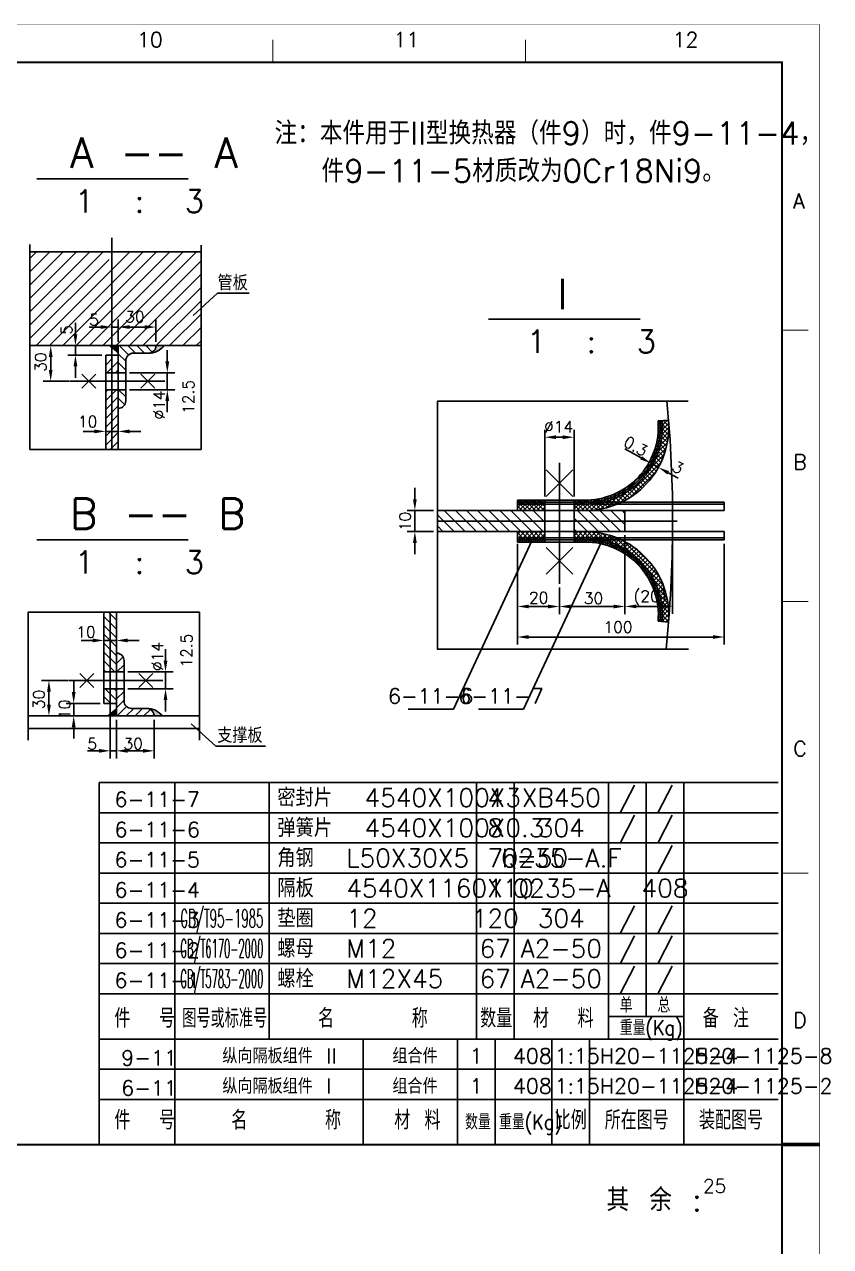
# Model space of a CAD drawing. Extents: x 49444 to 186345, y 41039 to 59803.
# Drawn here: x 117569 to 120775, y 52087 to 56948 of the extents above; entities that cross this region are included whole.
import ezdxf
from ezdxf.enums import TextEntityAlignment as Align

# ---------------------------------------------------------------- set-up
doc = ezdxf.new("R2010")
doc.units = 0
doc.header["$LTSCALE"] = 60
doc.header["$MEASUREMENT"] = 0
doc.header["$PDMODE"] = 3
doc.header["$PDSIZE"] = 0.001
doc.layers.get('0').update_dxf_attribs({"linetype": 'CONTINUOUS'})
doc.layers.get('DEFPOINTS').update_dxf_attribs({"linetype": 'CONTINUOUS'})
doc.styles.get("Standard").update_dxf_attribs({"font": 'txt.shx', "bigfont": 'hztxt.shx'})
doc.dimstyles.new('STANDARD$0', dxfattribs={"dimtxt": 3, "dimasz": 3, "dimexe": 2, "dimexo": 1, "dimgap": 0.5, "dimtad": 1, "dimdec": 0, "dimzin": 0, "dimdsep": 46, "dimtxsty": 'Standard', "dimcen": 1, "dimclrd": 256, "dimclre": 256, "dimclrt": 256, "dimadec": 0, "dimazin": 0, "dimtfac": 1.5, "dimtdec": 3, "dimtix": 1, "dimtmove": 0, "dimatfit": 2, "dimfxl": 0, "dimtolj": 1, "dimarcsym": 0})
pattern_1 = [(45, (58836.6314, 42618.2846), (-4.4194174, 4.4194174), [])]
pattern_2 = [(45, (65802.57, 45120.662), (-4.4194174, 4.4194174), [])]

# ---------------------------------------------------------------- blocks, each defined once
blk = doc.blocks.new('*D174')
at = {"lineweight": -2}
for p, q in [((118130.6, 54417.8), (118130.6, 54462.8)), ((117980.5, 54372.8), (118160.6, 54372.8)), ((118130.6, 54305.5), (118130.6, 54372.8)), ((117980.5, 54305.5), (118160.6, 54305.5)), ((118130.6, 54260.5), (118130.6, 54215.5))]:
    blk.add_line(p, q, dxfattribs=at)
for points in [[(118123.1, 54417.8), (118138.1, 54417.8), (118130.6, 54372.8)], [(118123.1, 54260.5), (118138.1, 54260.5), (118130.6, 54305.5)]]:
    blk.add_solid(points)
at = {"layer": 'DEFPOINTS', "color": 0}
for p in [(117965.5, 54372.8), (118130.6, 54372.8), (117965.5, 54305.5)]:
    blk.add_point(p, dxfattribs=at)
at = {"insert": (118098.1, 54433.8), "char_height": 45, "attachment_point": 5, "rotation": 90}
blk.add_mtext('\\A1;%%C14', dxfattribs=at)
blk = doc.blocks.new('*D173')
at = {"lineweight": -2}
for p, q in [((117840.5, 54497.9), (117795.5, 54497.9)), ((117885.5, 54512.9), (117885.5, 54527.9)), ((117885.5, 54497.9), (117935.5, 54497.9)), ((117935.5, 54526.1), (117935.5, 54467.9)), ((117980.5, 54497.9), (118025.5, 54497.9))]:
    blk.add_line(p, q, dxfattribs=at)
for points in [[(117840.5, 54505.4), (117840.5, 54490.4), (117885.5, 54497.9)], [(117980.5, 54505.4), (117980.5, 54490.4), (117935.5, 54497.9)]]:
    blk.add_solid(points)
at = {"layer": 'DEFPOINTS', "color": 0}
for p in [(117885.5, 54497.9), (117935.5, 54541.1), (117935.5, 54497.9)]:
    blk.add_point(p, dxfattribs=at)
at = {"insert": (117813.8, 54531.5), "char_height": 45, "attachment_point": 5}
blk.add_mtext('\\A1;10', dxfattribs=at)
blk = doc.blocks.new('*D172')
at = {"lineweight": -2}
for p, q in [((117935.5, 54182.5), (117935.5, 54028.8)), ((118085.5, 54182.5), (118085.5, 54028.8)), ((117980.5, 54058.8), (118040.5, 54058.8))]:
    blk.add_line(p, q, dxfattribs=at)
for points in [[(117980.5, 54066.3), (117980.5, 54051.3), (117935.5, 54058.8)], [(118040.5, 54066.3), (118040.5, 54051.3), (118085.5, 54058.8)]]:
    blk.add_solid(points)
at = {"layer": 'DEFPOINTS', "color": 0}
for p in [(117935.5, 54197.5), (118085.5, 54197.5), (118085.5, 54058.8)]:
    blk.add_point(p, dxfattribs=at)
at = {"insert": (118001.7, 54086.9), "char_height": 45, "attachment_point": 5}
blk.add_mtext('\\A1;30', dxfattribs=at)
blk = doc.blocks.new('*D171')
at = {"lineweight": -2}
for p, q in [((117765.3, 54292.5), (117765.3, 54337.5)), ((117870.5, 54247.5), (117735.3, 54247.5)), ((117765.3, 54247.5), (117765.3, 54197.5)), ((117870.5, 54197.5), (117735.3, 54197.5)), ((117765.3, 54152.5), (117765.3, 54107.5))]:
    blk.add_line(p, q, dxfattribs=at)
for points in [[(117757.8, 54292.5), (117772.8, 54292.5), (117765.3, 54247.5)], [(117757.8, 54152.5), (117772.8, 54152.5), (117765.3, 54197.5)]]:
    blk.add_solid(points)
at = {"layer": 'DEFPOINTS', "color": 0}
for p in [(117885.5, 54247.5), (117765.3, 54197.5), (117885.5, 54197.5)]:
    blk.add_point(p, dxfattribs=at)
at = {"insert": (117729.2, 54223.7), "char_height": 45, "attachment_point": 5, "rotation": 90}
blk.add_mtext('\\A1;10', dxfattribs=at)
blk = doc.blocks.new('*D170')
at = {"lineweight": -2}
for p, q in [((117742.1, 54339.2), (117636.9, 54339.2)), ((117666.9, 54294.2), (117666.9, 54242.5)), ((117742.1, 54197.5), (117636.9, 54197.5))]:
    blk.add_line(p, q, dxfattribs=at)
for points in [[(117659.4, 54294.2), (117674.4, 54294.2), (117666.9, 54339.2)], [(117659.4, 54242.5), (117674.4, 54242.5), (117666.9, 54197.5)]]:
    blk.add_solid(points)
at = {"layer": 'DEFPOINTS', "color": 0}
for p in [(117757.1, 54339.2), (117666.9, 54197.5), (117757.1, 54197.5)]:
    blk.add_point(p, dxfattribs=at)
at = {"insert": (117627, 54263.2), "char_height": 45, "attachment_point": 5, "rotation": 90}
blk.add_mtext('\\A1;30', dxfattribs=at)
blk = doc.blocks.new('*D169')
at = {"lineweight": -2}
for p, q in [((117910.5, 54320.8), (117910.5, 54028.8)), ((117935.5, 54137.1), (117935.5, 54028.8)), ((117865.5, 54058.8), (117820.5, 54058.8)), ((117935.5, 54058.8), (117910.5, 54058.8)), ((117980.5, 54058.8), (118025.5, 54058.8))]:
    blk.add_line(p, q, dxfattribs=at)
for points in [[(117865.5, 54066.3), (117865.5, 54051.3), (117910.5, 54058.8)], [(117980.5, 54066.3), (117980.5, 54051.3), (117935.5, 54058.8)]]:
    blk.add_solid(points)
at = {"layer": 'DEFPOINTS', "color": 0}
for p in [(117910.5, 54335.8), (117935.5, 54152.1), (117910.5, 54058.8)]:
    blk.add_point(p, dxfattribs=at)
at = {"insert": (117838.9, 54086.9), "char_height": 45, "attachment_point": 5}
blk.add_mtext('\\A1;5', dxfattribs=at)
blk = doc.blocks.new('*D180')
at = {"lineweight": -2}
for p, q in [((117917.5, 55728.7), (117917.5, 55774.5)), ((117942.5, 55731), (117942.5, 55774.5)), ((117872.5, 55744.5), (117827.5, 55744.5)), ((117942.5, 55744.5), (117917.5, 55744.5)), ((117987.5, 55744.5), (118032.5, 55744.5))]:
    blk.add_line(p, q, dxfattribs=at)
for points in [[(117872.5, 55752), (117872.5, 55737), (117917.5, 55744.5)], [(117987.5, 55752), (117987.5, 55737), (117942.5, 55744.5)]]:
    blk.add_solid(points)
at = {"layer": 'DEFPOINTS', "color": 0}
for p in [(117917.5, 55744.5), (117917.5, 55713.7), (117942.5, 55716)]:
    blk.add_point(p, dxfattribs=at)
at = {"insert": (117845.9, 55773.6), "char_height": 45, "attachment_point": 5}
blk.add_mtext('\\A1;5', dxfattribs=at)
blk = doc.blocks.new('*D184')
at = {"lineweight": -2}
for p, q in [((120147.3, 54957.7), (120147.3, 54603.3)), ((119957.8, 54648), (119957.8, 54663.3)), ((120002.8, 54633.3), (120102.3, 54633.3))]:
    blk.add_line(p, q, dxfattribs=at)
for points in [[(120002.8, 54640.8), (120002.8, 54625.8), (119957.8, 54633.3)], [(120102.3, 54640.8), (120102.3, 54625.8), (120147.3, 54633.3)]]:
    blk.add_solid(points)
at = {"layer": 'DEFPOINTS', "color": 0}
for p in [(120147.3, 54972.7), (119957.8, 54633), (120147.3, 54633.3)]:
    blk.add_point(p, dxfattribs=at)
at = {"insert": (120057.4, 54666.7), "char_height": 45, "attachment_point": 5}
blk.add_mtext('\\A1;(20)', dxfattribs=at)
blk = doc.blocks.new('*D186')
at = {"lineweight": -2}
for p, q in [((119638.5, 55071.1), (119638.5, 55336.2)), ((119755.1, 55071.1), (119755.1, 55336.2)), ((119683.5, 55306.2), (119710.1, 55306.2))]:
    blk.add_line(p, q, dxfattribs=at)
for points in [[(119683.5, 55313.7), (119683.5, 55298.7), (119638.5, 55306.2)], [(119710.1, 55313.7), (119710.1, 55298.7), (119755.1, 55306.2)]]:
    blk.add_solid(points)
at = {"layer": 'DEFPOINTS', "color": 0}
for p in [(119755.1, 55306.2), (119638.5, 55056.1), (119755.1, 55056.1)]:
    blk.add_point(p, dxfattribs=at)
at = {"insert": (119693.8, 55348.2), "char_height": 45, "attachment_point": 5}
blk.add_mtext('\\A1;%%c14', dxfattribs=at)
blk = doc.blocks.new('*D183')
at = {"lineweight": -2}
for p, q in [((120352.7, 54882.7), (120352.7, 54481.6)), ((119530.1, 54653.9), (119530.1, 54481.6)), ((119575.1, 54511.6), (120307.7, 54511.6))]:
    blk.add_line(p, q, dxfattribs=at)
for points in [[(119575.1, 54519.1), (119575.1, 54504.1), (119530.1, 54511.6)], [(120307.7, 54519.1), (120307.7, 54504.1), (120352.7, 54511.6)]]:
    blk.add_solid(points)
at = {"layer": 'DEFPOINTS', "color": 0}
for p in [(120352.7, 54897.7), (119530.1, 54668.9), (120352.7, 54511.6)]:
    blk.add_point(p, dxfattribs=at)
at = {"insert": (119930, 54551.1), "char_height": 45, "attachment_point": 5}
blk.add_mtext('\\A1;100', dxfattribs=at)
blk = doc.blocks.new('*D182')
at = {"lineweight": -2}
for p, q in [((119957.8, 54916.1), (119957.8, 54603)), ((119696.8, 54707.9), (119696.8, 54603)), ((119741.8, 54633), (119912.8, 54633))]:
    blk.add_line(p, q, dxfattribs=at)
for points in [[(119741.8, 54640.5), (119741.8, 54625.5), (119696.8, 54633)], [(119912.8, 54640.5), (119912.8, 54625.5), (119957.8, 54633)]]:
    blk.add_solid(points)
at = {"layer": 'DEFPOINTS', "color": 0}
for p in [(119957.8, 54931.1), (119696.8, 54722.9), (119957.8, 54633)]:
    blk.add_point(p, dxfattribs=at)
at = {"insert": (119832.5, 54665.7), "char_height": 45, "attachment_point": 5}
blk.add_mtext('\\A1;30', dxfattribs=at)
blk = doc.blocks.new('*D181')
at = {"lineweight": -2}
for p, q in [((119530.1, 54882.7), (119530.1, 54603)), ((119696.8, 54707.9), (119696.8, 54603)), ((119575.1, 54633), (119651.8, 54633))]:
    blk.add_line(p, q, dxfattribs=at)
for points in [[(119575.1, 54640.5), (119575.1, 54625.5), (119530.1, 54633)], [(119651.8, 54640.5), (119651.8, 54625.5), (119696.8, 54633)]]:
    blk.add_solid(points)
at = {"layer": 'DEFPOINTS', "color": 0}
for p in [(119530.1, 54897.7), (119696.8, 54722.9), (119696.8, 54633)]:
    blk.add_point(p, dxfattribs=at)
at = {"insert": (119614.4, 54667.7), "char_height": 45, "attachment_point": 5}
blk.add_mtext('\\A1;20', dxfattribs=at)
blk = doc.blocks.new('*D185')
at = {"lineweight": -2}
for p, q in [((119122.2, 55059.4), (119122.2, 55104.4)), ((119196.7, 55014.4), (119092.2, 55014.4)), ((119122.2, 54931.1), (119122.2, 55014.4)), ((119196.7, 54931.1), (119092.2, 54931.1)), ((119122.2, 54886.1), (119122.2, 54841.1))]:
    blk.add_line(p, q, dxfattribs=at)
for points in [[(119114.7, 55059.4), (119129.7, 55059.4), (119122.2, 55014.4)], [(119114.7, 54886.1), (119129.7, 54886.1), (119122.2, 54931.1)]]:
    blk.add_solid(points)
at = {"layer": 'DEFPOINTS', "color": 0}
for p in [(119122.2, 55014.4), (119211.7, 55014.4), (119211.7, 54931.1)]:
    blk.add_point(p, dxfattribs=at)
at = {"insert": (119083.4, 54971.2), "char_height": 45, "attachment_point": 5, "rotation": 90}
blk.add_mtext('\\A1;10', dxfattribs=at)
blk = doc.blocks.new('*D179')
at = {"lineweight": -2}
for p, q in [((117749.1, 55670.7), (117643.9, 55670.7)), ((117673.9, 55574), (117673.9, 55625.7)), ((117749.1, 55529), (117643.9, 55529))]:
    blk.add_line(p, q, dxfattribs=at)
for points in [[(117666.4, 55625.7), (117681.4, 55625.7), (117673.9, 55670.7)], [(117666.4, 55574), (117681.4, 55574), (117673.9, 55529)]]:
    blk.add_solid(points)
at = {"layer": 'DEFPOINTS', "color": 0}
for p in [(117673.9, 55670.7), (117764.1, 55670.7), (117764.1, 55529)]:
    blk.add_point(p, dxfattribs=at)
at = {"insert": (117634, 55604.9), "char_height": 45, "attachment_point": 5, "rotation": 90}
blk.add_mtext('\\A1;30', dxfattribs=at)
blk = doc.blocks.new('*D178')
at = {"lineweight": -2}
for p, q in [((117772.3, 55715.7), (117772.3, 55760.7)), ((117877.5, 55670.7), (117742.3, 55670.7)), ((117772.3, 55633), (117772.3, 55670.7)), ((117877.5, 55633), (117742.3, 55633)), ((117772.3, 55588), (117772.3, 55543))]:
    blk.add_line(p, q, dxfattribs=at)
for points in [[(117764.8, 55715.7), (117779.8, 55715.7), (117772.3, 55670.7)], [(117764.8, 55588), (117779.8, 55588), (117772.3, 55633)]]:
    blk.add_solid(points)
at = {"layer": 'DEFPOINTS', "color": 0}
for p in [(117772.3, 55670.7), (117892.5, 55670.7), (117892.5, 55633)]:
    blk.add_point(p, dxfattribs=at)
at = {"insert": (117736.2, 55733.4), "char_height": 45, "attachment_point": 5, "rotation": 90}
blk.add_mtext('\\A1;5', dxfattribs=at)
blk = doc.blocks.new('*D177')
at = {"lineweight": -2}
for p, q in [((117942.5, 55685.7), (117942.5, 55774.5)), ((118092.5, 55685.7), (118092.5, 55774.5)), ((117987.5, 55744.5), (118047.5, 55744.5))]:
    blk.add_line(p, q, dxfattribs=at)
for points in [[(117987.5, 55752), (117987.5, 55737), (117942.5, 55744.5)], [(118047.5, 55752), (118047.5, 55737), (118092.5, 55744.5)]]:
    blk.add_solid(points)
at = {"layer": 'DEFPOINTS', "color": 0}
for p in [(118092.5, 55744.5), (117942.5, 55670.7), (118092.5, 55670.7)]:
    blk.add_point(p, dxfattribs=at)
at = {"insert": (118008.7, 55785.2), "char_height": 45, "attachment_point": 5}
blk.add_mtext('\\A1;30', dxfattribs=at)
blk = doc.blocks.new('*D176')
at = {"lineweight": -2}
for p, q in [((117847.5, 55329.4), (117802.5, 55329.4)), ((117892.5, 55344.4), (117892.5, 55359.4)), ((117892.5, 55329.4), (117942.5, 55329.4)), ((117942.5, 55344.4), (117942.5, 55359.4)), ((117987.5, 55329.4), (118032.5, 55329.4))]:
    blk.add_line(p, q, dxfattribs=at)
for points in [[(117847.5, 55336.9), (117847.5, 55321.9), (117892.5, 55329.4)], [(117987.5, 55336.9), (117987.5, 55321.9), (117942.5, 55329.4)]]:
    blk.add_solid(points)
at = {"layer": 'DEFPOINTS', "color": 0}
for p in [(117892.5, 55329.4), (117942.5, 55329.4), (117942.5, 55329.4)]:
    blk.add_point(p, dxfattribs=at)
at = {"insert": (117820.8, 55368.3), "char_height": 45, "attachment_point": 5}
blk.add_mtext('\\A1;10', dxfattribs=at)
blk = doc.blocks.new('*D175')
at = {"lineweight": -2}
for p, q in [((118137.6, 55607.7), (118137.6, 55652.7)), ((117987.5, 55562.7), (118167.6, 55562.7)), ((118137.6, 55562.7), (118137.6, 55495.3)), ((117987.5, 55495.3), (118167.6, 55495.3)), ((118137.6, 55450.3), (118137.6, 55405.3))]:
    blk.add_line(p, q, dxfattribs=at)
for points in [[(118130.1, 55607.7), (118145.1, 55607.7), (118137.6, 55562.7)], [(118130.1, 55450.3), (118145.1, 55450.3), (118137.6, 55495.3)]]:
    blk.add_solid(points)
at = {"layer": 'DEFPOINTS', "color": 0}
for p in [(117972.5, 55562.7), (117972.5, 55495.3), (118137.6, 55495.3)]:
    blk.add_point(p, dxfattribs=at)
at = {"insert": (118105.1, 55434.4), "char_height": 45, "attachment_point": 5, "rotation": 90}
blk.add_mtext('\\A1;%%C14', dxfattribs=at)

msp = doc.modelspace()

# ---------------------------------------------------------------- hatches: boundary and pattern name
h = msp.add_hatch()
h.set_pattern_fill('ANSI31', color=256, scale=300, style=0)
h.set_pattern_definition([(45, (58666.834, 43496.24), (-26.516504, 26.516504), [])])
h.paths.add_polyline_path([(118272.095692, 56043.106254), (117947.501325, 56043.106254), (117947.501325, 56013.106254), (117917.501325, 56013.106254), (117917.501325, 55670.673277), (118272.095692, 55670.673277)])
h.paths.add_polyline_path([(117917.501325, 56013.106254), (117887.501325, 56013.106254), (117887.501325, 56043.106254), (117591.53869, 56043.106254), (117591.53869, 55670.673277), (117917.501325, 55670.673277)])
h.paths.add_polyline_path([(117978.311384, 55822.314148), (118039.061384, 55822.314148), (118039.061384, 55748.064148), (117978.311384, 55748.064148)], flags=24)
h.paths.add_polyline_path([(117699.063245, 55714.241404), (117699.063245, 55752.491404), (117773.313245, 55752.491404), (117773.313245, 55714.241404)], flags=24)
h.paths.add_polyline_path([(117826.807631, 55810.72626), (117865.057631, 55810.72626), (117865.057631, 55736.47626), (117826.807631, 55736.47626)], flags=24)
h = msp.add_hatch()
h.set_pattern_fill('ANSI31', color=256, scale=200, angle=90, style=0)
h.set_pattern_definition([(135, (58666.834, 43496.238), (-17.67767, -17.67767), [])])
h.paths.add_polyline_path([(118002.501325, 55640.673277), (118062.501325, 55640.673277, 0.4142135624), (118092.501325, 55670.673277), (117942.501325, 55670.673277), (117942.501325, 55562.678656), (117972.501325, 55562.678656), (117972.501325, 55610.673277, -0.4142135624)])
h.paths.add_polyline_path([(117972.501325, 55495.300875), (117942.501325, 55495.300875), (117942.501325, 55420.673277, 0.4142135624), (117972.501325, 55450.673277)])
for points in [[(118124.432929, 55670.673277), (118092.501325, 55670.673277, -0.4142135624), (118062.501325, 55640.673277, 0.2473671829)], [(118117.440601, 54197.472726), (118085.508997, 54197.472726, 0.4142135624), (118055.508997, 54227.472726, -0.2473671829)]]:
    msp.add_hatch(color=256).paths.add_polyline_path(points)
h = msp.add_hatch()
h.set_pattern_fill('ANSI31', color=256, scale=200, style=0)
h.set_pattern_definition([(45, (58666.834, 43496.238), (-17.67767, 17.67767), [])])
h.paths.add_polyline_path([(117917.501325, 55620.673277), (117892.501325, 55620.673277), (117892.501325, 55562.678656), (117917.501325, 55562.678656)])
h.paths.add_polyline_path([(117942.501325, 55620.673277), (117917.501325, 55620.673277), (117917.501325, 55562.678656), (117942.501325, 55562.678656)])
h.paths.add_polyline_path([(117892.501325, 55257.594445), (117917.501325, 55257.594445), (117917.501325, 55495.300875), (117892.501325, 55495.300875)])
h.paths.add_polyline_path([(117942.501325, 55495.300875), (117917.501325, 55495.300875), (117917.501325, 55257.594445), (117942.501325, 55257.594445)])
h = msp.add_hatch()
h.set_pattern_fill('ANSI37', color=256, scale=100, angle=90, style=0)
h.set_pattern_definition([(135, (65802.57, 45120.662), (-8.8388348, -8.8388348), []), (225, (65802.57, 45120.662), (8.8388348, -8.8388348), [])])
h.paths.add_polyline_path([(119638.469048, 55039.383812), (119530.132754, 55039.383812), (119530.132754, 55014.383812), (119638.469048, 55014.383812)])
h.paths.add_polyline_path([(119944.209323, 55047.717145), (119870.112722, 55047.717145, -0.0583215217), (119798.912691, 55039.383812), (119755.135714, 55039.383812), (119755.135714, 55014.383812), (119798.912691, 55014.383812, 0.1132370115)])
h.paths.add_polyline_path([(120090.61886, 55186.414256), (120070.291356, 55197.654626, -0.41505531), (120067.8791, 55196.963984, -0.2097242827), (119870.112722, 55047.717145), (119944.209323, 55047.717145, 0.1548844527)])
h.paths.add_polyline_path([(119638.469048, 54931.050479), (119530.132754, 54931.050479), (119530.132754, 54906.050479), (119638.469048, 54906.050479)])
h.paths.add_polyline_path([(119798.912691, 54931.050479), (119790.933944, 54931.050479), (119755.135714, 54931.050479), (119755.135714, 54906.050479), (119798.912691, 54906.050479, -0.0583215217), (119870.112722, 54897.717145), (119944.209323, 54897.717145, 0.1132370115)])
h.paths.add_polyline_path([(119944.209323, 54897.717145), (119870.112722, 54897.717145, -0.3701985159), (120106.248916, 54572.940359), (120131.16807, 54570.931431, 0.3093947032)])
h.paths.add_polyline_path([(120131.16812, 55374.502235), (120131.16812, 55374.502239), (120131.16812, 55374.502235), (120131.16812, 55374.50223), (120131.168095, 55374.502545), (120131.168095, 55374.502548), (120131.168095, 55374.502551), (120131.168094, 55374.502553), (120131.16807, 55374.502859), (120106.248916, 55372.493931, -0.1459771946), (120069.593786, 55200.064888, -0.2736798104), (120070.51261, 55198.511973, -0.1269544562), (120070.291356, 55197.654626), (120090.61886, 55186.414256, 0.1474441597)])
h = msp.add_hatch()
h.set_pattern_fill('ANSI31', color=256, scale=50, style=0)
h.set_pattern_definition(pattern_1)
h.paths.add_polyline_path([(119792.824818, 55056.114021), (119755.135714, 55056.104904), (119755.135714, 55047.750357), (119803.835982, 55047.757546, 0.4330949619), (120097.942532, 55371.824288), (120089.636147, 55371.154645, -0.4442100809)])
h.paths.add_polyline_path([(119530.132754, 55056.050479), (119530.132754, 55047.717145), (119638.469048, 55047.733136), (119638.469048, 55056.076684)])
h = msp.add_hatch()
h.set_pattern_fill('ANSI31', color=256, scale=50, style=0)
h.set_pattern_definition(pattern_2)
h.paths.add_polyline_path([(120106.248916, 55372.493931), (120097.942532, 55371.824288, -0.1474446401), (120061.448243, 55202.544545), (120067.190439, 55199.36932, -0.4133723154), (120069.593786, 55200.064888, 0.1459771946)])
h = msp.add_hatch()
h.set_pattern_fill('ANSI31', color=256, scale=50, style=0)
h.set_pattern_definition(pattern_2)
h.paths.add_polyline_path([(119638.469048, 55047.717145), (119530.132754, 55047.717145), (119530.132754, 55039.383812), (119638.469048, 55039.383812)])
h.paths.add_polyline_path([(120067.8791, 55196.963984, -0.2721362941), (120066.969185, 55198.511973, -0.1269544562), (120067.190439, 55199.36932), (120061.448243, 55202.544545, -0.272907901), (119798.912691, 55047.717145), (119755.135714, 55047.717145), (119755.135714, 55039.383812), (119798.912691, 55039.383812, 0.2713649888)])
h.paths.add_polyline_path([(119638.469048, 54906.050479), (119530.132754, 54906.050479), (119530.132754, 54897.717145), (119638.469048, 54897.717145)])
h = msp.add_hatch()
h.set_pattern_fill('ANSI31', color=256, scale=250, angle=90, style=0)
h.set_pattern_definition([(135, (65802.57, 45120.662), (-22.097087, -22.097087), [])])
h.paths.add_polyline_path([(119638.469048, 54972.717145), (119638.469048, 55014.383812), (119211.672648, 55014.383812), (119211.672648, 54972.717145)])
h.paths.add_polyline_path([(119211.672648, 54972.717145), (119211.672648, 54931.050479), (119638.469048, 54931.050479), (119638.469048, 54972.717145)])
h.paths.add_polyline_path([(119957.846237, 54972.717145), (119957.846237, 55014.383812), (119831.974101, 55014.383812), (119755.135714, 55014.383812), (119755.135714, 54972.717145)])
h.paths.add_polyline_path([(119957.846237, 54931.050479), (119957.846237, 54972.717145), (119755.135714, 54972.717145), (119755.135714, 54931.050479), (119811.825561, 54931.050479)])
h = msp.add_hatch()
h.set_pattern_fill('ANSI31', color=256, scale=50, style=0)
h.set_pattern_definition(pattern_1)
h.paths.add_polyline_path([(119638.469048, 54897.717145), (119530.132754, 54897.717145), (119530.132754, 54889.383812), (119638.469048, 54889.383812)])
h.paths.add_polyline_path([(119798.912691, 54897.717145), (119755.135714, 54897.717145), (119755.135714, 54889.383812), (119798.912691, 54889.383812, -0.0540848281), (119861.46062, 54882.598175), (119865.06384, 54890.332978, 0.0556400564)])
h = msp.add_hatch()
h.set_pattern_fill('ANSI31', color=256, scale=50, style=0)
h.set_pattern_definition(pattern_2)
h.paths.add_polyline_path([(119798.912691, 54906.050479), (119755.135714, 54906.050479), (119755.135714, 54897.717145), (119798.912691, 54897.717145, -0.4379761802), (120097.942532, 54573.610002), (120106.248916, 54572.940359, 0.4379761802)])
h.paths.add_polyline_path([(120009.717605, 54703.84176), (120105.117605, 54703.84176), (120105.117605, 54629.59176), (120009.717605, 54629.59176)], flags=25)
h = msp.add_hatch()
h.set_pattern_fill('ANSI31', color=256, scale=50, style=0)
h.set_pattern_definition(pattern_1)
h.paths.add_polyline_path([(119865.06384, 54890.332978), (119861.46062, 54882.598175, -0.3750082078), (120089.636147, 54574.279645), (120097.942532, 54573.610002, 0.373240616)])
h.paths.add_polyline_path([(120009.717605, 54703.84176), (120105.117605, 54703.84176), (120105.117605, 54629.59176), (120009.717605, 54629.59176)], flags=9)
h = msp.add_hatch()
h.set_pattern_fill('ANSI31', color=256, scale=200, style=0)
h.set_pattern_definition([(315, (58659.842, 66371.908), (-17.67767, -17.67767), [])])
h.paths.add_polyline_path([(117910.508997, 54305.467347), (117885.508997, 54305.467347), (117885.508997, 54247.472726), (117910.508997, 54247.472726)])
h.paths.add_polyline_path([(117935.508997, 54305.467347), (117910.508997, 54305.467347), (117910.508997, 54247.472726), (117935.508997, 54247.472726)])
h.paths.add_polyline_path([(117885.508997, 54372.845128), (117910.508997, 54372.845128), (117910.508997, 54610.551558), (117885.508997, 54610.551558)])
h.paths.add_polyline_path([(117935.508997, 54610.551558), (117910.508997, 54610.551558), (117910.508997, 54372.845128), (117935.508997, 54372.845128)])
h = msp.add_hatch()
h.set_pattern_fill('ANSI31', color=256, scale=200, angle=90, style=0)
h.set_pattern_definition([(225, (58659.842, 66371.908), (-17.67767, 17.67767), [])])
h.paths.add_polyline_path([(117965.508997, 54257.472726), (117965.508997, 54305.467347), (117935.508997, 54305.467347), (117935.508997, 54197.472726), (118085.508997, 54197.472726, 0.4142135624), (118055.508997, 54227.472726), (117995.508997, 54227.472726, -0.4142135624)])
h.paths.add_polyline_path([(117965.508997, 54417.472726, 0.4142135624), (117935.508997, 54447.472726), (117935.508997, 54372.845128), (117965.508997, 54372.845128)])

# ---------------------------------------------------------------- linework, layer by layer
for p, q in [((117618.402776, 56333.915878), (118220.429186, 56333.915878)), ((117917.501325, 55257.594445), (117917.501325, 56099.010467)), ((117591.53869, 56043.106254), (117947.501325, 56043.106254)), ((117947.501325, 56043.106254), (118272.095692, 56043.106254)), ((119415.657363, 55775.907249), (120017.683773, 55775.907249)), ((117591.53869, 55670.673277), (118272.095692, 55670.673277)), ((117942.501325, 55670.673277), (118092.501325, 55670.673277)), ((117942.501325, 55670.673277), (117942.501325, 55257.594445)), ((118092.501325, 55670.673277), (118092.501325, 55670.673277)), ((117942.501325, 55632.981059), (117892.501325, 55632.981059)), ((117892.501325, 55257.594445), (117892.501325, 55632.981059)), ((118002.501325, 55640.673277), (118062.501325, 55640.673277)), ((117972.501325, 55450.673277), (117972.501325, 55610.673277)), ((117751.263453, 55528.989765), (118127.311885, 55528.989765)), ((117852.717052, 55556.832095), (117797.032393, 55501.147436)), ((117797.032393, 55556.832095), (117852.717052, 55501.147436)), ((117892.501325, 55562.678656), (117972.501325, 55562.678656)), ((118031.9894, 55556.832095), (118087.674059, 55501.147436)), ((118087.674059, 55556.832095), (118031.9894, 55501.147436)), ((117892.501325, 55495.300875), (117972.501325, 55495.300875)), ((117942.501325, 55420.673277), (117942.501325, 55420.673277)), ((120089.636147, 55371.154645), (120131.16807, 55374.502859)), ((120022.067911, 55224.320435), (119957.040408, 55260.132128)), ((119749.83539, 55176.516518), (119643.769373, 55070.450501)), ((119643.769373, 55176.516518), (119749.83539, 55070.450501)), ((119696.802381, 55204.313228), (119696.802381, 54722.87781)), ((120061.448243, 55202.544545), (120090.61886, 55186.414256)), ((120129.999193, 55164.638366), (120169.379526, 55142.862476)), ((119530.132754, 55056.050479), (119805.141634, 55056.117)), ((119530.132754, 55014.383812), (119530.132754, 55056.050479)), ((119530.132754, 55047.717145), (119803.835982, 55047.757546)), ((119530.132754, 55039.383812), (119804.528742, 55039.383812)), ((119638.469048, 55056.050479), (119638.469048, 54889.383812)), ((119755.135714, 55056.050479), (119755.135714, 54889.383812)), ((119813.840984, 55047.717145), (120352.672235, 55047.717145)), ((119829.345599, 55039.383812), (120352.672235, 55039.383812)), ((120352.672235, 55014.383812), (120352.672235, 55047.717145)), ((119211.672648, 55014.383812), (119957.846237, 55014.383812)), ((119831.974101, 55014.383812), (120352.672235, 55014.383812)), ((119957.846237, 55014.383812), (119957.846237, 54931.050479)), ((120165.764367, 54972.717145), (119211.672648, 54972.717145)), ((117618.402776, 54897.603177), (118220.429186, 54897.603177)), ((119211.672648, 54931.050479), (119811.825561, 54931.050479)), ((119587.922602, 54894.067257), (119275.205592, 54224.006027)), ((119530.132754, 54931.050479), (119530.132754, 54889.383812)), ((119530.132754, 54906.050479), (119804.528742, 54906.050479)), ((119530.132754, 54897.717145), (119811.272212, 54897.717145)), ((119530.132754, 54889.383812), (119811.272212, 54889.383812)), ((119874.012758, 54909.543056), (119554.658783, 54224.006027)), ((119790.933944, 54931.050479), (119957.846237, 54931.050479)), ((119790.933944, 54931.050479), (120352.672235, 54931.050479)), ((119813.840984, 54897.717145), (120352.672235, 54897.717145)), ((119829.345599, 54906.050479), (120352.672235, 54906.050479)), ((120352.672235, 54931.050479), (120352.672235, 54897.717145)), ((119643.769373, 54866.98322), (119749.83539, 54760.917203)), ((119749.83539, 54866.98322), (119643.769373, 54760.917203)), ((117885.508997, 54610.551558), (117885.508997, 54247.472726)), ((117910.508997, 54610.551558), (117910.508997, 54103.753576)), ((117935.508997, 54197.472726), (117935.508997, 54610.551558)), ((120089.636147, 54574.279645), (120131.16807, 54570.931431)), ((117935.508997, 54447.472726), (117935.508997, 54447.472726)), ((117965.508997, 54417.472726), (117965.508997, 54257.472726)), ((117790.040065, 54311.313908), (117845.724724, 54366.998567)), ((117845.724724, 54311.313908), (117790.040065, 54366.998567)), ((117885.508997, 54372.845128), (117965.508997, 54372.845128)), ((118080.681731, 54311.313908), (118024.997072, 54366.998567)), ((118024.997072, 54311.313908), (118080.681731, 54366.998567)), ((117744.271125, 54339.156238), (118120.319557, 54339.156238)), ((117885.508997, 54305.467347), (117965.508997, 54305.467347)), ((117935.508997, 54247.472726), (117885.508997, 54247.472726)), ((117995.508997, 54227.472726), (118055.508997, 54227.472726)), ((119275.205592, 54224.006027), (119095.205592, 54224.006027)), ((119554.658783, 54224.006027), (119374.658783, 54224.006027)), ((117584.546362, 54197.472726), (118265.103364, 54197.472726)), ((117935.508997, 54197.472726), (118085.508997, 54197.472726)), ((118085.508997, 54197.472726), (118085.508997, 54197.472726)), ((117584.546362, 54147.472726), (118265.103364, 54147.472726)), ((119892.114363, 53002.459655), (120192.114363, 53002.459655)), ((111507.114363, 52492.459655), (120582.114372, 52492.459655))]:
    msp.add_line(p, q)
at = {"linetype": 'Continuous'}
for p, q in [((120567.114357, 53932.459662), (117867.114357, 53932.459662)), ((120567.114357, 53812.459662), (117867.114357, 53812.459662)), ((120567.114357, 53692.459662), (117867.114357, 53692.459662)), ((120567.114363, 53572.459655), (117867.114363, 53572.459655)), ((120567.114363, 53452.459655), (117867.114363, 53452.459655)), ((120567.114363, 53332.459655), (117867.114363, 53332.459655)), ((120567.114363, 53212.459655), (117867.114363, 53212.459655))]:
    msp.add_line(p, q, dxfattribs=at)
at = {"const_width": 1.5}
msp.add_lwpolyline([(108117.114376, 48037.459655), (120732.114376, 48037.459655), (120732.114376, 56947.459655), (108117.114376, 56947.459655), (108117.114376, 48037.459655, 1.9635677679)], format="xyb", dxfattribs=at)
for points, const_width in [([(118557.114376, 56887.459655), (118557.114376, 56797.459655)], 4.5), ([(119562.114376, 56887.459655), (119562.114376, 56797.459655)], 4.5), ([(108492.114376, 48187.459655), (120582.114376, 48187.459655), (120582.114376, 56797.459655), (108492.114376, 56797.459655), (108492.114376, 48187.459655)], 7.5), ([(120582.114376, 55732.459655), (120687.114376, 55732.459655)], 4.5), ([(120582.114376, 54652.459655), (120687.114376, 54652.459655)], 4.5), ([(120582.114376, 53572.459655), (120687.114376, 53572.459655)], 4.5), ([(114537.114372, 52492.459648), (120582.114372, 52492.459648)], 7.5), ([(120582.114376, 52492.459655), (120732.114376, 52492.459655)], 15)]:
    msp.add_lwpolyline(points, dxfattribs=dict(const_width=const_width))
for points in [[(117591.53869, 56072.549111), (117591.53869, 55257.594445), (118272.095692, 55257.594445), (118272.095692, 56070.344165)], [(118239.84421, 55790.867423), (118337.522007, 55879.6014), (118463.19348, 55879.6014)], [(120209.012246, 55449.352647), (119211.672648, 55449.352647), (119211.672648, 54462.814317), (120210.905732, 54462.814317)], [(117584.546362, 54100.716734), (117584.546362, 54610.551558), (118265.103364, 54610.551558), (118265.103364, 54100.716734)], [(118232.851882, 54166.495995), (118330.529679, 54077.762018), (118527.810599, 54077.762018)], [(120567.114368, 53092.459648), (117867.114368, 53092.459648)], [(120567.114368, 52912.459648), (117867.114368, 52912.459648)], [(120567.114368, 52792.459648), (117867.114368, 52792.459648)], [(120567.114368, 52672.459648), (117867.114368, 52672.459648)]]:
    msp.add_lwpolyline(points)
at = {"color": 7}
for points in [[(117867.114368, 53932.459662), (117867.114368, 52912.459648)], [(118167.114368, 52912.459648), (118167.114368, 53932.459662)], [(118542.114368, 52912.459648), (118542.114368, 53932.459662)], [(119367.114368, 52912.459648), (119367.114368, 53932.459662)], [(119517.114368, 52912.459648), (119517.114368, 53932.459662)], [(119892.114368, 52912.459648), (119892.114368, 53932.459662)], [(120042.114368, 53002.459648), (120042.114368, 53932.459662)], [(120192.114368, 52912.459648), (120192.114368, 53932.459662)], [(117867.114368, 52912.459648), (117867.114368, 52492.459648)], [(118167.114368, 52492.459648), (118167.114368, 52912.459648)], [(118917.114368, 52492.459648), (118917.114368, 52912.459648)], [(119292.114368, 52492.459648), (119292.114368, 52912.459648)], [(119442.114368, 52492.459648), (119442.114368, 52912.459648)], [(119667.114368, 52492.459648), (119667.114368, 52912.459648)], [(119817.114368, 52492.459648), (119817.114368, 52912.459648)], [(120192.114368, 52492.459648), (120192.114368, 52912.459648)]]:
    msp.add_lwpolyline(points, dxfattribs=at)
msp.add_circle((120068.740898, 55198.511973), 1.771712)
for centre, radius, start, end in [((118062.501325, 55670.673277), 30, 270, 0), ((118065.00308, 55714.43408), 73.803217, 268.057435746, 323.634155481), ((118002.501325, 55610.673277), 30, 90, 180), ((117942.501325, 55450.673277), 30, 270, 360), ((115147.33739, 54972.717145), 5000, 354.146768302, 5.470146729), ((119798.912691, 55347.717145), 291.666667, 268.80399504, 4.609094607), ((119798.912691, 55347.717145), 333.333333, 270, 4.609094607), ((119798.912691, 55347.717145), 308.333333, 270, 4.609094607), ((119798.912691, 55347.717145), 300, 270, 4.609094607), ((119798.912691, 54597.717145), 291.666667, 355.390905393, 90.000092297), ((119798.912691, 54597.717145), 333.333333, 355.390905393, 90), ((119798.912691, 54597.717145), 308.333333, 355.390905393, 90), ((119798.912691, 54597.717145), 300, 355.390905393, 90), ((117935.508997, 54417.472726), 30, 0, 90), ((117995.508997, 54257.472726), 30, 180, 270), ((118058.010752, 54153.711923), 73.803217, 36.365844519, 91.942564254), ((118055.508997, 54197.472726), 30, 0, 90)]:
    msp.add_arc(centre, radius, start, end)
for points in [[(117942.501325, 55638.356051), (117942.501325, 55670.673277), (117903.933653, 55670.673277)], [(120025.697226, 55230.883824), (120018.438596, 55217.757046), (120061.448243, 55202.544545)], [(120133.628508, 55171.201755), (120126.369878, 55158.074977), (120090.61886, 55186.414256)], [(117935.508997, 54197.472726), (117935.508997, 54229.789952), (117895.62792, 54197.472726)]]:
    msp.add_solid(points)

# ---------------------------------------------------------------- texts
for s, height, p in [('10', 60, (118017.114376, 56857.459655)), ('11', 60, (119037.114376, 56857.459655)), ('12', 60, (120147.114376, 56857.459655)), ('注：本件用于II型换热器（件9）时，件9-11-4，', 90, (118564.284865, 56470.81117)), ('A -- A', 120, (117751.052977, 56378.462024)), ('件9-11-5材质改为0Cr18Ni9。', 90, (118751.0399, 56320.600641)), ('1  :  3', 90, (117769.875508, 56200.27744)), ('A', 60, (120626.426688, 56215.735788)), ('I', 120, (119688.887003, 55815.771264)), ('1  :  3', 90, (119567.130095, 55642.268812)), ('B', 60, (120627.114376, 55177.459655)), ('B -- B', 120, (117751.052977, 54942.149323)), ('1  :  3', 90, (117769.875508, 54763.964739)), ('C', 60, (120627.114376, 54037.459655)), ('6-11-7', 60, (117927.947672, 53835.533306)), ('6-11-6', 60, (117927.947672, 53715.533306)), ('6-11-5', 60, (117927.947672, 53595.533306)), ('6-11-4', 60, (117927.947678, 53475.5333)), ('6-11-3', 60, (117927.947678, 53355.5333)), ('6-11-2', 60, (117927.947678, 53235.5333)), ('6-11-1', 60, (117927.947678, 53115.5333)), ('D', 60, (120627.114376, 52957.459655)), ('9-11', 60, (117954.60037, 52807.459655)), ('纵向隔板组件 II', 60, (118356.496842, 52815.165547)), ('组合件', 60, (119032.858047, 52815.165547)), ('1', 60, (119340.358047, 52815.165547)), ('408', 60, (119512.688091, 52815.165547)), ('1:15', 60, (119677.858047, 52815.165547)), ('H20-1125-4', 60, (119857.858047, 52815.165547)), ('H20-1125-8', 60, (120232.858047, 52815.165547)), ('6-11', 60, (117954.60037, 52687.459655)), ('纵向隔板组件 I', 60, (118356.496842, 52695.165547)), ('组合件', 60, (119032.858047, 52695.165547)), ('1', 60, (119340.358047, 52695.165547)), ('408', 60, (119512.688091, 52695.165547)), ('1:15', 60, (119677.858047, 52695.165547)), ('H20-1125-4', 60, (119857.858047, 52695.165547)), ('H20-1125-2', 60, (120232.858047, 52695.165547)), ('其 余 :', 90, (119884.390652, 52227.712467))]:
    msp.add_text(s, height=height).set_placement(p)
for s, p in [('管板', (118397.800399, 55890.434662)), ('6-11-6', (119185.205592, 54246.506027)), ('6-11-7', (119464.658783, 54246.506027)), ('支撑板', (118426.213799, 54090.416435))]:
    msp.add_text(s, height=60).set_placement(p, align=Align.CENTER)
for p in [(118198.865062, 55399.317902), (118191.872734, 54390.078101)]:
    msp.add_text('12.5', height=45, rotation=90).set_placement(p, align=Align.TOP_LEFT)
for s, height, p in [('密封片  4540X100X3', 72.56692913, (118575.114368, 53872.459648)), ('弹簧片  4540X100X0.3', 72.56692913, (118575.114368, 53752.459648)), ('角钢  L50X30X5  h=50', 72.56692913, (118575.114368, 53632.459648)), ('隔板  4540X1160X10', 72.56692913, (118575.114374, 53512.459642)), ('垫圈  12', 72.5669291, (118575.114368, 53392.459648)), ('螺母  M12', 72.5669291, (118575.114368, 53272.459648)), ('螺栓  M12X45', 72.5669291, (118575.114368, 53152.459648))]:
    msp.add_text(s, height=height).set_placement(p, align=Align.MIDDLE_LEFT)
for s, height, p in [('/', 72.566929, (119967.114368, 53872.459648)), ('/', 72.566929, (120117.114368, 53872.459648)), ('4', 72.566929, (119442.114368, 53872.459648)), ('XB450', 72.5669291, (119704.614368, 53872.459648)), ('8', 72.566929, (119442.114368, 53752.459648)), ('304', 72.5669291, (119704.614368, 53752.459648)), ('/', 72.566929, (119967.114368, 53752.459648)), ('/', 72.566929, (120117.114368, 53752.459648)), ('7', 72.566929, (119442.114368, 53632.459648)), ('Q235-A.F', 72.5669291, (119704.614368, 53632.459648)), ('/', 72.566929, (120117.114368, 53632.459648)), ('1', 72.566929, (119442.114374, 53512.459642)), ('Q235-A', 72.5669291, (119704.614374, 53512.459642)), ('408', 72.5669291, (120117.114374, 53512.459642)), ('120', 72.5669291, (119442.114368, 53392.459648)), ('304', 72.5669291, (119704.614368, 53392.459642)), ('/', 72.566929, (119967.114368, 53392.459648)), ('/', 72.566929, (120117.114368, 53392.459648)), ('67', 72.5669291, (119442.114368, 53272.459648)), ('A2-50', 72.5669291, (119704.614368, 53272.459648)), ('/', 72.566929, (119967.114368, 53272.459648)), ('/', 72.566929, (120117.114368, 53272.459648)), ('67', 72.5669291, (119442.114368, 53152.459648)), ('A2-50', 72.5669291, (119704.614368, 53152.459648)), ('/', 72.566929, (119967.114368, 53152.459648)), ('/', 72.566929, (120117.114368, 53152.459648))]:
    msp.add_text(s, height=height).set_placement(p, align=Align.MIDDLE_CENTER)
for s, width, p, p2 in [('GB/T95-1985', 0.440083, (118189.614368, 53356.459648), (118519.614368, 53356.459648)), ('GB/T6170-2000', 0.389788, (118189.614368, 53236.459648), (118519.614368, 53236.459648)), ('GB/T5783-2000', 0.373769, (118189.614368, 53116.459648), (118519.614368, 53116.459648))]:
    msp.add_text(s, height=72.56692913, dxfattribs=dict(width=width)).set_placement(p, p2, align=Align.FIT)
for s, height, width, p in [('件  号', 75, 0.85, (117927.114363, 52957.459655)), ('图号或标准号', 75, 0.75, (118197.114363, 52957.459655)), ('名     称', 75, 0.85, (118737.114363, 52957.459655)), ('数量', 75, 0.85, (119382.114363, 52957.459655)), ('材  料', 75, 0.85, (119592.114363, 52957.459655)), ('单', 60, 0.85, (119937.114363, 53017.459655)), ('总', 60, 0.85, (120087.114363, 53017.459655)), ('备 注', 75, 0.85, (120267.114363, 52957.459655)), ('重量(Kg)', 60, 0.85, (119937.114363, 52927.459655)), ('件  号', 75, 0.85, (117927.114363, 52552.459655)), ('名     称', 75, 0.85, (118392.114363, 52552.459655)), ('材 料', 75, 0.85, (119040.117594, 52552.459655)), ('数量', 60, 0.85, (119322.114363, 52552.459655)), ('重量(Kg)', 60, 0.85, (119457.114363, 52552.459655)), ('比例', 75, 0.85, (119678.423613, 52552.459655)), ('所在图号', 75, 0.85, (119877.114363, 52552.459655)), ('装配图号', 75, 0.85, (120252.114363, 52552.459655))]:
    msp.add_text(s, height=height, dxfattribs=dict(width=width)).set_placement(p)
msp.add_text('25', height=54).set_placement((120360.720366, 52300.786304), align=Align.RIGHT)
at = {"char_height": 45, "attachment_point": 5}
for s, insert, rotation in [('0.3', (120000.275373, 55270.113283), 331), ('\\A1;3', (120168.604698, 55185.77859), 331.059004053)]:
    msp.add_mtext(s, dxfattribs=dict(at, insert=insert, rotation=rotation))

# ---------------------------------------------------------------- dimensions: what is measured, and where the dimension line sits
for base, p1, p2, text, override, picture, middle in [((118092.501325, 55744.495922), (117942.501325, 55670.673277), (118092.501325, 55670.673277), '30', {"dimscale": 15, "dimgap": 0.1, "dimcen": 3, "dimtdec": 5, "dimtmove": 2, "dimatfit": 3}, '*D177', (118008.686384, 55785.189148)), ((117917.501325, 55744.495922), (117942.501325, 55716.020265), (117917.501325, 55713.67691), '5', {"dimscale": 15, "dimgap": 0.1, "dimdec": 2, "dimcen": 3, "dimtdec": 2, "dimtmove": 2, "dimatfit": 3}, '*D180', (117845.932631, 55773.60126)), ((117942.501325, 55329.406238), (117892.501325, 55329.406238), (117942.501325, 55329.406238), '10', {"dimscale": 15, "dimgap": 0.1, "dimcen": 3, "dimtdec": 5, "dimtmove": 2, "dimatfit": 3}, '*D176', (117820.761786, 55368.344226)), ((119755.135714, 55306.221699), (119638.469048, 55056.050479), (119755.135714, 55056.050479), '%%c14', {"dimscale": 15, "dimgap": 0.1, "dimdec": 2, "dimcen": 3, "dimtdec": 2, "dimtmove": 2, "dimatfit": 3}, '*D186', (119693.842731, 55348.162016)), ((120147.33739, 54633.311312), (119957.846237, 54633.031135), (120147.33739, 54972.717145), '(20)', {"dimscale": 15, "dimgap": 0.1, "dimdec": 2, "dimcen": 3, "dimtdec": 2, "dimtmove": 2, "dimatfit": 3}, '*D184', (120057.417605, 54666.71676)), ((120352.672235, 54511.630352), (119530.132754, 54668.945256), (120352.672235, 54897.717145), '100', {"dimscale": 15, "dimgap": 0.1, "dimdec": 2, "dimcen": 3, "dimtdec": 2, "dimtmove": 2, "dimatfit": 3}, '*D183', (119929.962566, 54551.106881)), ((119696.802381, 54633.031135), (119530.132754, 54897.717145), (119696.802381, 54722.87781), '20', {"dimscale": 15, "dimgap": 0.1, "dimdec": 2, "dimcen": 3, "dimtdec": 2, "dimtmove": 2, "dimatfit": 3}, '*D181', (119614.42962, 54667.736553)), ((119957.846237, 54633.031135), (119696.802381, 54722.87781), (119957.846237, 54931.050479), '30', {"dimscale": 15, "dimgap": 0.1, "dimdec": 2, "dimcen": 3, "dimtdec": 2, "dimtmove": 2, "dimatfit": 3}, '*D182', (119832.486312, 54665.745936)), ((117935.508997, 54497.907891), (117885.508997, 54497.907891), (117935.508997, 54541.094255), '10', {"dimscale": 15, "dimgap": 0.1, "dimcen": 3, "dimtdec": 5, "dimtmove": 2, "dimatfit": 3}, '*D173', (117813.769458, 54531.506993)), ((117910.508997, 54058.843145), (117935.508997, 54152.125738), (117910.508997, 54335.845982), '5', {"dimscale": 15, "dimgap": 0.1, "dimdec": 2, "dimcen": 3, "dimtdec": 2, "dimtmove": 2, "dimatfit": 3}, '*D169', (117838.940303, 54086.933304)), ((118085.508997, 54058.843145), (117935.508997, 54197.472726), (118085.508997, 54197.472726), '30', {"dimscale": 15, "dimgap": 0.1, "dimcen": 3, "dimtdec": 5, "dimtmove": 2, "dimatfit": 3}, '*D172', (118001.694056, 54086.933304))]:
    dim = msp.add_linear_dim(base=base, p1=p1, p2=p2, text=text, dimstyle='STANDARD$0', override=override)
    dim.commit()
    dim.dimension.update_dxf_attribs({"geometry": picture, "text_midpoint": middle, "dimtype": 160})
for base, p1, p2, angle, text, override, picture, middle in [((117772.314637, 55670.673277), (117892.501325, 55632.981059), (117892.501325, 55670.673277), 90, '5', {"dimscale": 15, "dimgap": 0.1, "dimcen": 3, "dimtdec": 5, "dimtmove": 2, "dimatfit": 3}, '*D178', (117736.188245, 55733.366404)), ((117673.851918, 55670.673277), (117764.128937, 55528.989765), (117764.128937, 55670.673277), 90, '30', {"dimscale": 15, "dimgap": 0.1, "dimcen": 3, "dimtdec": 5, "dimtmove": 2, "dimatfit": 3}, '*D179', (117633.997421, 55604.903503)), ((118137.637132, 55495.300875), (117972.501325, 55562.678656), (117972.501325, 55495.300875), 90, '%%C14', {"dimscale": 15, "dimgap": 0.1, "dimcen": 3, "dimtdec": 5, "dimtmove": 2, "dimatfit": 3}, '*D175', (118105.054352, 55434.38872)), ((119122.173708, 55014.383812), (119211.672648, 54931.050479), (119211.672648, 55014.383812), 90, '10', {"dimscale": 15, "dimgap": 0.1, "dimdec": 2, "dimcen": 3, "dimtdec": 2, "dimtmove": 2, "dimatfit": 3}, '*D185', (119083.35269, 54971.163765)), ((118130.644804, 54372.845128), (117965.508997, 54305.467347), (117965.508997, 54372.845128), 270, '%%C14', {"dimscale": 15, "dimgap": 0.1, "dimcen": 3, "dimtdec": 5, "dimtmove": 2, "dimatfit": 3}, '*D174', (118098.062024, 54433.757283)), ((117666.85959, 54197.472726), (117757.136609, 54339.156238), (117757.136609, 54197.472726), 270, '30', {"dimscale": 15, "dimgap": 0.1, "dimcen": 3, "dimtdec": 5, "dimtmove": 2, "dimatfit": 3}, '*D170', (117627.005093, 54263.2425)), ((117765.322309, 54197.472726), (117885.508997, 54247.472726), (117885.508997, 54197.472726), 270, '10', {"dimscale": 15, "dimgap": 0.1, "dimcen": 3, "dimtdec": 5, "dimtmove": 2, "dimatfit": 3}, '*D171', (117729.195917, 54223.748057))]:
    dim = msp.add_linear_dim(base=base, p1=p1, p2=p2, angle=angle, text=text, dimstyle='STANDARD$0', override=override)
    dim.commit()
    dim.dimension.update_dxf_attribs({"geometry": picture, "text_midpoint": middle, "dimtype": 160})

doc.saveas('drawing.dxf')
